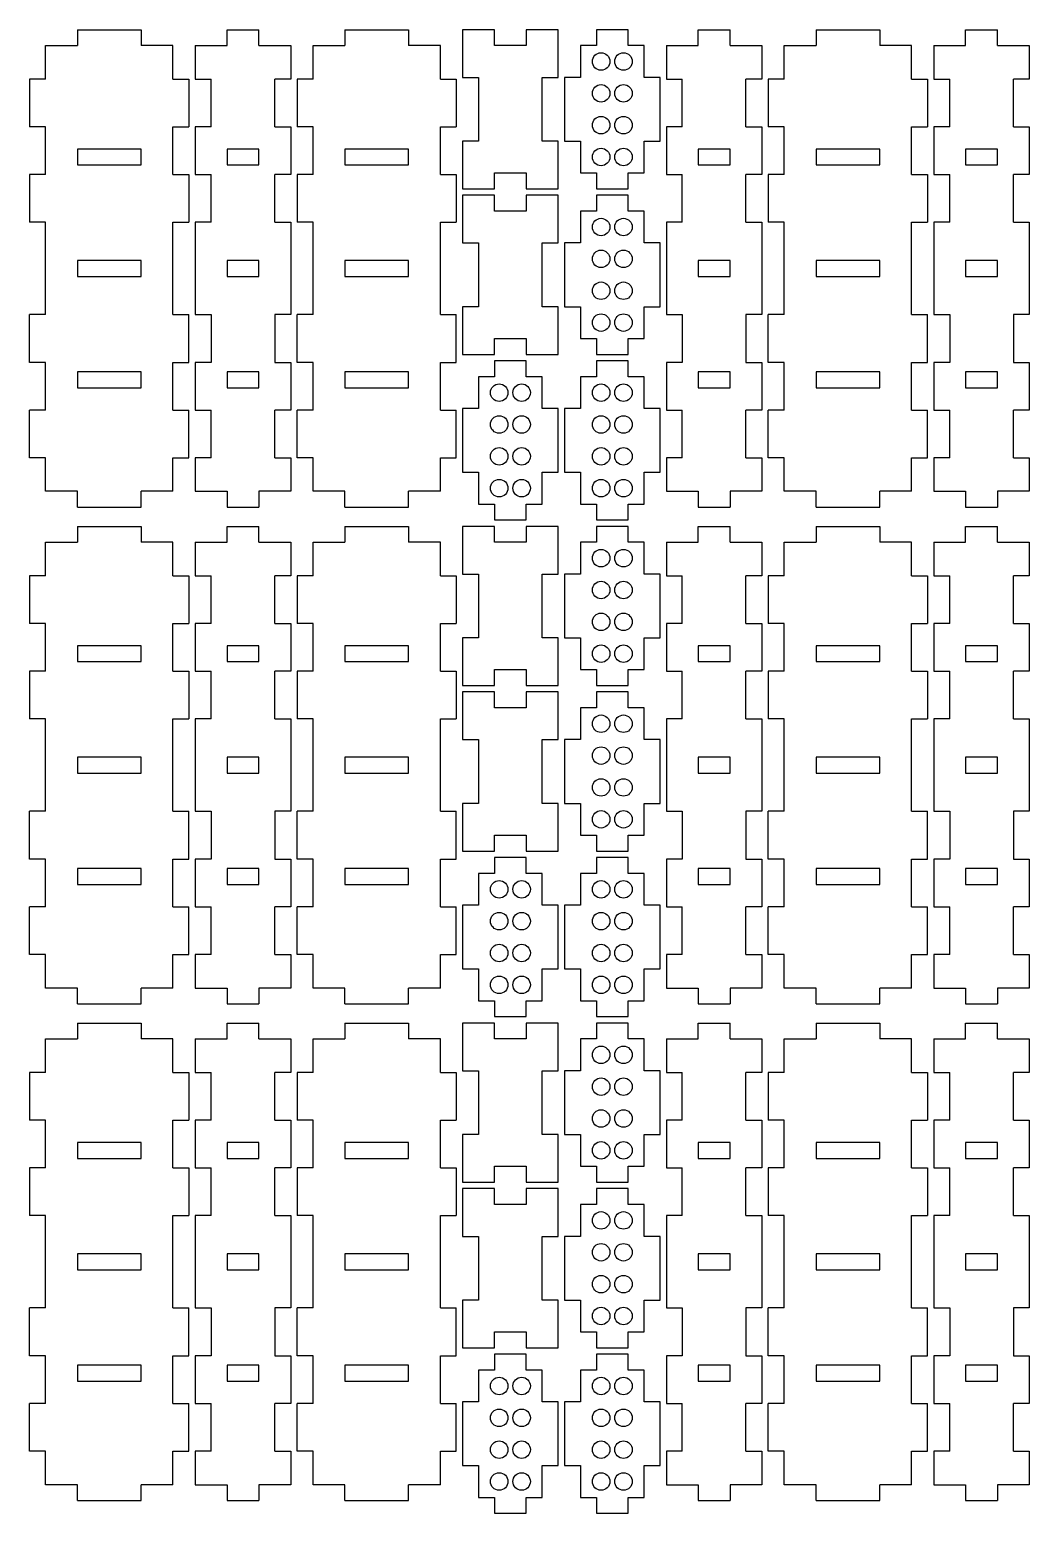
# Model space of a CAD drawing. Header units: millimetres. Extents: x -207 to 951, y -904 to 30.
# Drawn here: x 56.8 to 370.8, y -904.5 to -438.5 of the extents above; entities that cross this region are included whole.
import ezdxf

# ---------------------------------------------------------------- set-up
doc = ezdxf.new("R2010")
doc.units = ezdxf.units.MM

msp = doc.modelspace()

# ---------------------------------------------------------------- linework, layer by layer
at = {"color": 7, "linetype": 'Continuous', "lineweight": 25}
for p, q in [((71.78, -438.5), (71.78, -443.5)), ((71.78, -438.5), (91.78, -438.5)), ((91.78, -438.5), (91.78, -443.5)), ((118.78, -443.5), (118.78, -438.5)), ((118.78, -438.5), (128.78, -438.5)), ((128.78, -443.5), (128.78, -438.5)), ((155.78, -438.5), (155.78, -443.5)), ((155.78, -438.5), (175.78, -438.5)), ((175.78, -438.5), (175.78, -443.5)), ((202.78, -438.5), (192.78, -438.5)), ((192.78, -438.5), (192.78, -453.5)), ((202.78, -443.5), (202.78, -438.5)), ((212.78, -438.5), (212.78, -443.5)), ((222.78, -438.5), (212.78, -438.5)), ((222.78, -453.5), (222.78, -438.5)), ((234.78, -438.5), (234.78, -443.5)), ((244.78, -438.5), (234.78, -438.5)), ((244.78, -443.5), (244.78, -438.5)), ((266.78, -443.5), (266.78, -438.5)), ((266.78, -438.5), (276.78, -438.5)), ((276.78, -443.5), (276.78, -438.5)), ((303.78, -438.5), (303.78, -443.5)), ((303.78, -438.5), (323.78, -438.5)), ((323.78, -438.5), (323.78, -443.5)), ((350.78, -443.5), (350.78, -438.5)), ((350.78, -438.5), (360.78, -438.5)), ((360.78, -443.5), (360.78, -438.5)), ((61.78, -454), (61.78, -443.5)), ((61.78, -443.5), (71.78, -443.5)), ((101.78, -443.5), (91.78, -443.5)), ((101.78, -454), (101.78, -443.5)), ((108.78, -443.5), (108.78, -454)), ((108.78, -443.5), (118.78, -443.5)), ((128.78, -443.5), (138.78, -443.5)), ((138.78, -443.5), (138.78, -454)), ((145.78, -454), (145.78, -443.5)), ((145.78, -443.5), (155.78, -443.5)), ((185.78, -443.5), (175.78, -443.5)), ((185.78, -454), (185.78, -443.5)), ((212.78, -443.5), (202.78, -443.5)), ((229.78, -443.5), (229.78, -453.5)), ((234.78, -443.5), (229.78, -443.5)), ((249.78, -443.5), (244.78, -443.5)), ((249.78, -453.5), (249.78, -443.5)), ((256.78, -443.5), (256.78, -454)), ((256.78, -443.5), (266.78, -443.5)), ((276.78, -443.5), (286.78, -443.5)), ((286.78, -443.5), (286.78, -454)), ((293.78, -454), (293.78, -443.5)), ((293.78, -443.5), (303.78, -443.5)), ((333.78, -443.5), (323.78, -443.5)), ((333.78, -454), (333.78, -443.5)), ((340.78, -443.5), (340.78, -454)), ((340.78, -443.5), (350.78, -443.5)), ((360.78, -443.5), (370.78, -443.5)), ((370.78, -443.5), (370.78, -454)), ((56.78, -454), (56.78, -469)), ((61.78, -454), (56.78, -454)), ((101.78, -454), (106.78, -454)), ((106.78, -454), (106.78, -469)), ((108.78, -454), (113.78, -454)), ((113.78, -469), (113.78, -454)), ((138.78, -454), (133.78, -454)), ((133.78, -469), (133.78, -454)), ((140.78, -454), (140.78, -469)), ((145.78, -454), (140.78, -454)), ((185.78, -454), (190.78, -454)), ((190.78, -454), (190.78, -469)), ((192.78, -453.5), (197.78, -453.5)), ((197.78, -453.5), (197.78, -473.5)), ((217.78, -453.5), (222.78, -453.5)), ((217.78, -473.5), (217.78, -453.5)), ((224.78, -453.5), (224.78, -473.5)), ((229.78, -453.5), (224.78, -453.5)), ((254.78, -453.5), (249.78, -453.5)), ((254.78, -473.5), (254.78, -453.5)), ((256.78, -454), (261.78, -454)), ((261.78, -469), (261.78, -454)), ((286.78, -454), (281.78, -454)), ((281.78, -469), (281.78, -454)), ((288.78, -454), (288.78, -469)), ((293.78, -454), (288.78, -454)), ((333.78, -454), (338.78, -454)), ((338.78, -454), (338.78, -469)), ((340.78, -454), (345.78, -454)), ((345.78, -469), (345.78, -454)), ((370.78, -454), (365.78, -454)), ((365.78, -469), (365.78, -454)), ((61.78, -469), (56.78, -469)), ((61.78, -484), (61.78, -469)), ((101.78, -469), (106.78, -469)), ((101.78, -484), (101.78, -469)), ((108.78, -469), (108.78, -484)), ((113.78, -469), (108.78, -469)), ((133.78, -469), (138.78, -469)), ((138.78, -469), (138.78, -484)), ((145.78, -469), (140.78, -469)), ((145.78, -484), (145.78, -469)), ((185.78, -469), (190.78, -469)), ((185.78, -484), (185.78, -469)), ((256.78, -469), (256.78, -484)), ((261.78, -469), (256.78, -469)), ((281.78, -469), (286.78, -469)), ((286.78, -469), (286.78, -484)), ((293.78, -469), (288.78, -469)), ((293.78, -484), (293.78, -469)), ((333.78, -469), (338.78, -469)), ((333.78, -484), (333.78, -469)), ((340.78, -469), (340.78, -484)), ((345.78, -469), (340.78, -469)), ((365.78, -469), (370.78, -469)), ((370.78, -469), (370.78, -484)), ((192.78, -473.5), (192.78, -488.5)), ((197.78, -473.5), (192.78, -473.5)), ((222.78, -473.5), (217.78, -473.5)), ((222.78, -488.5), (222.78, -473.5)), ((224.78, -473.5), (229.78, -473.5)), ((229.78, -473.5), (229.78, -483.5)), ((249.78, -473.5), (254.78, -473.5)), ((249.78, -483.5), (249.78, -473.5)), ((91.78, -476), (71.78, -476)), ((71.78, -476), (71.78, -481)), ((91.78, -481), (91.78, -476)), ((128.78, -476), (118.78, -476)), ((118.78, -476), (118.78, -481)), ((128.78, -481), (128.78, -476)), ((175.78, -476), (155.78, -476)), ((155.78, -476), (155.78, -481)), ((175.78, -481), (175.78, -476)), ((276.78, -476), (266.78, -476)), ((266.78, -476), (266.78, -481)), ((276.78, -481), (276.78, -476)), ((323.78, -476), (303.78, -476)), ((303.78, -476), (303.78, -481)), ((323.78, -481), (323.78, -476)), ((360.78, -476), (350.78, -476)), ((350.78, -476), (350.78, -481)), ((360.78, -481), (360.78, -476)), ((56.78, -484), (56.78, -499)), ((61.78, -484), (56.78, -484)), ((71.78, -481), (91.78, -481)), ((101.78, -484), (106.78, -484)), ((106.78, -484), (106.78, -499)), ((108.78, -484), (113.78, -484)), ((113.78, -499), (113.78, -484)), ((118.78, -481), (128.78, -481)), ((138.78, -484), (133.78, -484)), ((133.78, -499), (133.78, -484)), ((140.78, -484), (140.78, -499)), ((145.78, -484), (140.78, -484)), ((155.78, -481), (175.78, -481)), ((185.78, -484), (190.78, -484)), ((190.78, -484), (190.78, -499)), ((202.78, -483.5), (212.78, -483.5)), ((202.78, -488.5), (202.78, -483.5)), ((212.78, -483.5), (212.78, -488.5)), ((229.78, -483.5), (234.78, -483.5)), ((234.78, -483.5), (234.78, -488.5)), ((244.78, -483.5), (249.78, -483.5)), ((244.78, -488.5), (244.78, -483.5)), ((256.78, -484), (261.78, -484)), ((261.78, -499), (261.78, -484)), ((266.78, -481), (276.78, -481)), ((286.78, -484), (281.78, -484)), ((281.78, -499), (281.78, -484)), ((288.78, -484), (288.78, -499)), ((293.78, -484), (288.78, -484)), ((303.78, -481), (323.78, -481)), ((333.78, -484), (338.78, -484)), ((338.78, -484), (338.78, -499)), ((340.78, -484), (345.78, -484)), ((345.78, -499), (345.78, -484)), ((350.78, -481), (360.78, -481)), ((370.78, -484), (365.78, -484)), ((365.78, -499), (365.78, -484)), ((192.78, -488.5), (202.78, -488.5)), ((212.78, -488.5), (222.78, -488.5)), ((234.78, -488.5), (244.78, -488.5)), ((202.78, -490.5), (192.78, -490.5)), ((192.78, -490.5), (192.78, -505.5)), ((202.78, -495.5), (202.78, -490.5)), ((222.78, -490.5), (212.78, -490.5)), ((212.78, -490.5), (212.78, -495.5)), ((222.78, -505.5), (222.78, -490.5)), ((234.78, -490.5), (234.78, -495.5)), ((244.78, -490.5), (234.78, -490.5)), ((244.78, -495.5), (244.78, -490.5)), ((212.78, -495.5), (202.78, -495.5)), ((229.78, -495.5), (229.78, -505.5)), ((234.78, -495.5), (229.78, -495.5)), ((249.78, -495.5), (244.78, -495.5)), ((249.78, -505.5), (249.78, -495.5)), ((61.78, -499), (56.78, -499)), ((61.78, -528), (61.78, -499)), ((101.78, -499), (106.78, -499)), ((101.78, -528), (101.78, -499)), ((108.78, -499), (108.78, -528)), ((113.78, -499), (108.78, -499)), ((133.78, -499), (138.78, -499)), ((138.78, -499), (138.78, -528)), ((145.78, -499), (140.78, -499)), ((145.78, -528), (145.78, -499)), ((185.78, -499), (190.78, -499)), ((185.78, -528), (185.78, -499)), ((256.78, -499), (256.78, -528)), ((261.78, -499), (256.78, -499)), ((281.78, -499), (286.78, -499)), ((286.78, -499), (286.78, -528)), ((293.78, -499), (288.78, -499)), ((293.78, -528), (293.78, -499)), ((333.78, -499), (338.78, -499)), ((333.78, -528), (333.78, -499)), ((340.78, -499), (340.78, -528)), ((345.78, -499), (340.78, -499)), ((365.78, -499), (370.78, -499)), ((370.78, -499), (370.78, -528)), ((192.78, -505.5), (197.78, -505.5)), ((197.78, -505.5), (197.78, -525.5)), ((217.78, -505.5), (222.78, -505.5)), ((217.78, -525.5), (217.78, -505.5)), ((229.78, -505.5), (224.78, -505.5)), ((224.78, -505.5), (224.78, -525.5)), ((254.78, -505.5), (249.78, -505.5)), ((254.78, -525.5), (254.78, -505.5)), ((91.78, -511), (71.78, -511)), ((71.78, -511), (71.78, -516)), ((91.78, -516), (91.78, -511)), ((128.78, -511), (118.78, -511)), ((118.78, -511), (118.78, -516)), ((128.78, -516), (128.78, -511)), ((175.78, -511), (155.78, -511)), ((155.78, -511), (155.78, -516)), ((175.78, -516), (175.78, -511)), ((276.78, -511), (266.78, -511)), ((266.78, -511), (266.78, -516)), ((276.78, -516), (276.78, -511)), ((323.78, -511), (303.78, -511)), ((303.78, -511), (303.78, -516)), ((323.78, -516), (323.78, -511)), ((360.78, -511), (350.78, -511)), ((350.78, -511), (350.78, -516)), ((360.78, -516), (360.78, -511)), ((71.78, -516), (91.78, -516)), ((118.78, -516), (128.78, -516)), ((155.78, -516), (175.78, -516)), ((266.78, -516), (276.78, -516)), ((303.78, -516), (323.78, -516)), ((350.78, -516), (360.78, -516)), ((192.78, -525.5), (192.78, -540.5)), ((197.78, -525.5), (192.78, -525.5)), ((222.78, -525.5), (217.78, -525.5)), ((222.78, -540.5), (222.78, -525.5)), ((224.78, -525.5), (229.78, -525.5)), ((229.78, -525.5), (229.78, -535.5)), ((249.78, -525.5), (254.78, -525.5)), ((249.78, -535.5), (249.78, -525.5)), ((56.78, -543), (56.78, -528)), ((61.78, -528), (56.78, -528)), ((101.78, -528), (106.78, -528)), ((106.78, -543), (106.78, -528)), ((108.78, -528), (113.78, -528)), ((113.78, -528), (113.78, -543)), ((138.78, -528), (133.78, -528)), ((133.78, -528), (133.78, -543)), ((140.78, -543), (140.78, -528)), ((145.78, -528), (140.78, -528)), ((185.78, -528), (190.78, -528)), ((190.78, -543), (190.78, -528)), ((256.78, -528), (261.78, -528)), ((261.78, -528), (261.78, -543)), ((286.78, -528), (281.78, -528)), ((281.78, -528), (281.78, -543)), ((288.78, -543), (288.78, -528)), ((293.78, -528), (288.78, -528)), ((333.78, -528), (338.78, -528)), ((338.78, -543), (338.78, -528)), ((340.78, -528), (345.78, -528)), ((345.78, -528), (345.78, -543)), ((370.78, -528), (365.78, -528)), ((365.78, -528), (365.78, -543)), ((202.78, -535.5), (212.78, -535.5)), ((202.78, -540.5), (202.78, -535.5)), ((212.78, -535.5), (212.78, -540.5)), ((229.78, -535.5), (234.78, -535.5)), ((234.78, -535.5), (234.78, -540.5)), ((244.78, -535.5), (249.78, -535.5)), ((244.78, -540.5), (244.78, -535.5)), ((192.78, -540.5), (202.78, -540.5)), ((212.78, -540.5), (222.78, -540.5)), ((234.78, -540.5), (244.78, -540.5)), ((61.78, -543), (56.78, -543)), ((61.78, -558), (61.78, -543)), ((101.78, -543), (106.78, -543)), ((101.78, -558), (101.78, -543)), ((108.78, -543), (108.78, -558)), ((113.78, -543), (108.78, -543)), ((133.78, -543), (138.78, -543)), ((138.78, -543), (138.78, -558)), ((145.78, -543), (140.78, -543)), ((145.78, -558), (145.78, -543)), ((185.78, -543), (190.78, -543)), ((185.78, -558), (185.78, -543)), ((212.78, -542.5), (202.78, -542.5)), ((202.78, -542.5), (202.78, -547.5)), ((212.78, -547.5), (212.78, -542.5)), ((244.78, -542.5), (234.78, -542.5)), ((234.78, -542.5), (234.78, -547.5)), ((244.78, -547.5), (244.78, -542.5)), ((256.78, -543), (256.78, -558)), ((261.78, -543), (256.78, -543)), ((281.78, -543), (286.78, -543)), ((286.78, -543), (286.78, -558)), ((293.78, -543), (288.78, -543)), ((293.78, -558), (293.78, -543)), ((333.78, -543), (338.78, -543)), ((333.78, -558), (333.78, -543)), ((340.78, -543), (340.78, -558)), ((345.78, -543), (340.78, -543)), ((365.78, -543), (370.78, -543)), ((370.78, -543), (370.78, -558)), ((91.78, -546), (71.78, -546)), ((71.78, -546), (71.78, -551)), ((91.78, -551), (91.78, -546)), ((128.78, -546), (118.78, -546)), ((118.78, -546), (118.78, -551)), ((128.78, -551), (128.78, -546)), ((175.78, -546), (155.78, -546)), ((155.78, -546), (155.78, -551)), ((175.78, -551), (175.78, -546)), ((202.78, -547.5), (197.78, -547.5)), ((197.78, -547.5), (197.78, -557.5)), ((217.78, -547.5), (212.78, -547.5)), ((217.78, -557.5), (217.78, -547.5)), ((234.78, -547.5), (229.78, -547.5)), ((229.78, -547.5), (229.78, -557.5)), ((249.78, -547.5), (244.78, -547.5)), ((249.78, -557.5), (249.78, -547.5)), ((276.78, -546), (266.78, -546)), ((266.78, -546), (266.78, -551)), ((276.78, -551), (276.78, -546)), ((323.78, -546), (303.78, -546)), ((303.78, -546), (303.78, -551)), ((323.78, -551), (323.78, -546)), ((360.78, -546), (350.78, -546)), ((350.78, -546), (350.78, -551)), ((360.78, -551), (360.78, -546)), ((71.78, -551), (91.78, -551)), ((118.78, -551), (128.78, -551)), ((155.78, -551), (175.78, -551)), ((266.78, -551), (276.78, -551)), ((303.78, -551), (323.78, -551)), ((350.78, -551), (360.78, -551)), ((56.78, -573), (56.78, -558)), ((61.78, -558), (56.78, -558)), ((101.78, -558), (106.78, -558)), ((106.78, -573), (106.78, -558)), ((108.78, -558), (113.78, -558)), ((113.78, -573), (113.78, -558)), ((138.78, -558), (133.78, -558)), ((133.78, -573), (133.78, -558)), ((140.78, -573), (140.78, -558)), ((145.78, -558), (140.78, -558)), ((185.78, -558), (190.78, -558)), ((190.78, -573), (190.78, -558)), ((192.78, -557.5), (192.78, -577.5)), ((197.78, -557.5), (192.78, -557.5)), ((222.78, -557.5), (217.78, -557.5)), ((222.78, -577.5), (222.78, -557.5)), ((224.78, -557.5), (224.78, -577.5)), ((229.78, -557.5), (224.78, -557.5)), ((254.78, -557.5), (249.78, -557.5)), ((254.78, -577.5), (254.78, -557.5)), ((256.78, -558), (261.78, -558)), ((261.78, -573), (261.78, -558)), ((286.78, -558), (281.78, -558)), ((281.78, -573), (281.78, -558)), ((288.78, -573), (288.78, -558)), ((293.78, -558), (288.78, -558)), ((333.78, -558), (338.78, -558)), ((338.78, -573), (338.78, -558)), ((340.78, -558), (345.78, -558)), ((345.78, -573), (345.78, -558)), ((370.78, -558), (365.78, -558)), ((365.78, -573), (365.78, -558)), ((61.78, -573), (56.78, -573)), ((61.78, -583.5), (61.78, -573)), ((101.78, -573), (106.78, -573)), ((101.78, -583.5), (101.78, -573)), ((108.78, -573), (108.78, -583.5)), ((113.78, -573), (108.78, -573)), ((133.78, -573), (138.78, -573)), ((138.78, -573), (138.78, -583.5)), ((145.78, -573), (140.78, -573)), ((145.78, -583.5), (145.78, -573)), ((185.78, -573), (190.78, -573)), ((185.78, -583.5), (185.78, -573)), ((256.78, -573), (256.78, -583.5)), ((261.78, -573), (256.78, -573)), ((281.78, -573), (286.78, -573)), ((286.78, -573), (286.78, -583.5)), ((293.78, -573), (288.78, -573)), ((293.78, -583.5), (293.78, -573)), ((333.78, -573), (338.78, -573)), ((333.78, -583.5), (333.78, -573)), ((340.78, -573), (340.78, -583.5)), ((345.78, -573), (340.78, -573)), ((365.78, -573), (370.78, -573)), ((370.78, -573), (370.78, -583.5)), ((192.78, -577.5), (197.78, -577.5)), ((197.78, -577.5), (197.78, -587.5)), ((217.78, -587.5), (217.78, -577.5)), ((217.78, -577.5), (222.78, -577.5)), ((224.78, -577.5), (229.78, -577.5)), ((229.78, -577.5), (229.78, -587.5)), ((249.78, -577.5), (254.78, -577.5)), ((249.78, -587.5), (249.78, -577.5)), ((71.78, -583.5), (61.78, -583.5)), ((71.78, -588.5), (71.78, -583.5)), ((101.78, -583.5), (91.78, -583.5)), ((91.78, -588.5), (91.78, -583.5)), ((108.78, -583.5), (118.78, -583.5)), ((118.78, -583.5), (118.78, -588.5)), ((138.78, -583.5), (128.78, -583.5)), ((128.78, -583.5), (128.78, -588.5)), ((155.78, -583.5), (145.78, -583.5)), ((155.78, -588.5), (155.78, -583.5)), ((185.78, -583.5), (175.78, -583.5)), ((175.78, -588.5), (175.78, -583.5)), ((256.78, -583.5), (266.78, -583.5)), ((266.78, -583.5), (266.78, -588.5)), ((286.78, -583.5), (276.78, -583.5)), ((276.78, -583.5), (276.78, -588.5)), ((303.78, -583.5), (293.78, -583.5)), ((303.78, -588.5), (303.78, -583.5)), ((333.78, -583.5), (323.78, -583.5)), ((323.78, -588.5), (323.78, -583.5)), ((340.78, -583.5), (350.78, -583.5)), ((350.78, -583.5), (350.78, -588.5)), ((370.78, -583.5), (360.78, -583.5)), ((360.78, -583.5), (360.78, -588.5)), ((71.78, -588.5), (91.78, -588.5)), ((118.78, -588.5), (128.78, -588.5)), ((155.78, -588.5), (175.78, -588.5)), ((197.78, -587.5), (202.78, -587.5)), ((202.78, -587.5), (202.78, -592.5)), ((212.78, -587.5), (217.78, -587.5)), ((212.78, -592.5), (212.78, -587.5)), ((229.78, -587.5), (234.78, -587.5)), ((234.78, -587.5), (234.78, -592.5)), ((244.78, -592.5), (244.78, -587.5)), ((244.78, -587.5), (249.78, -587.5)), ((266.78, -588.5), (276.78, -588.5)), ((303.78, -588.5), (323.78, -588.5)), ((350.78, -588.5), (360.78, -588.5)), ((71.78, -594.5), (71.78, -599.5)), ((71.78, -594.5), (91.78, -594.5)), ((91.78, -594.5), (91.78, -599.5)), ((118.78, -599.5), (118.78, -594.5)), ((118.78, -594.5), (128.78, -594.5)), ((128.78, -599.5), (128.78, -594.5)), ((155.78, -594.5), (155.78, -599.5)), ((155.78, -594.5), (175.78, -594.5)), ((175.78, -594.5), (175.78, -599.5)), ((202.78, -594.5), (192.78, -594.5)), ((192.78, -594.5), (192.78, -609.5)), ((202.78, -592.5), (212.78, -592.5)), ((202.78, -599.5), (202.78, -594.5)), ((212.78, -594.5), (212.78, -599.5)), ((222.78, -594.5), (212.78, -594.5)), ((222.78, -609.5), (222.78, -594.5)), ((234.78, -592.5), (244.78, -592.5)), ((234.78, -594.5), (234.78, -599.5)), ((244.78, -594.5), (234.78, -594.5)), ((244.78, -599.5), (244.78, -594.5)), ((266.78, -599.5), (266.78, -594.5)), ((266.78, -594.5), (276.78, -594.5)), ((276.78, -599.5), (276.78, -594.5)), ((303.78, -594.5), (303.78, -599.5)), ((303.78, -594.5), (323.78, -594.5)), ((323.78, -594.5), (323.78, -599.5)), ((350.78, -599.5), (350.78, -594.5)), ((350.78, -594.5), (360.78, -594.5)), ((360.78, -599.5), (360.78, -594.5)), ((61.78, -610), (61.78, -599.5)), ((61.78, -599.5), (71.78, -599.5)), ((101.78, -599.5), (91.78, -599.5)), ((101.78, -610), (101.78, -599.5)), ((108.78, -599.5), (108.78, -610)), ((108.78, -599.5), (118.78, -599.5)), ((128.78, -599.5), (138.78, -599.5)), ((138.78, -599.5), (138.78, -610)), ((145.78, -610), (145.78, -599.5)), ((145.78, -599.5), (155.78, -599.5)), ((185.78, -599.5), (175.78, -599.5)), ((185.78, -610), (185.78, -599.5)), ((212.78, -599.5), (202.78, -599.5)), ((234.78, -599.5), (229.78, -599.5)), ((229.78, -599.5), (229.78, -609.5)), ((249.78, -599.5), (244.78, -599.5)), ((249.78, -609.5), (249.78, -599.5)), ((256.78, -599.5), (256.78, -610)), ((256.78, -599.5), (266.78, -599.5)), ((276.78, -599.5), (286.78, -599.5)), ((286.78, -599.5), (286.78, -610)), ((293.78, -610), (293.78, -599.5)), ((293.78, -599.5), (303.78, -599.5)), ((333.78, -599.5), (323.78, -599.5)), ((333.78, -610), (333.78, -599.5)), ((340.78, -599.5), (340.78, -610)), ((340.78, -599.5), (350.78, -599.5)), ((360.78, -599.5), (370.78, -599.5)), ((370.78, -599.5), (370.78, -610)), ((56.78, -610), (56.78, -625)), ((61.78, -610), (56.78, -610)), ((101.78, -610), (106.78, -610)), ((106.78, -610), (106.78, -625)), ((108.78, -610), (113.78, -610)), ((113.78, -625), (113.78, -610)), ((138.78, -610), (133.78, -610)), ((133.78, -625), (133.78, -610)), ((140.78, -610), (140.78, -625)), ((145.78, -610), (140.78, -610)), ((185.78, -610), (190.78, -610)), ((190.78, -610), (190.78, -625)), ((192.78, -609.5), (197.78, -609.5)), ((197.78, -609.5), (197.78, -629.5)), ((217.78, -609.5), (222.78, -609.5)), ((217.78, -629.5), (217.78, -609.5)), ((224.78, -609.5), (224.78, -629.5)), ((229.78, -609.5), (224.78, -609.5)), ((254.78, -609.5), (249.78, -609.5)), ((254.78, -629.5), (254.78, -609.5)), ((256.78, -610), (261.78, -610)), ((261.78, -625), (261.78, -610)), ((286.78, -610), (281.78, -610)), ((281.78, -625), (281.78, -610)), ((288.78, -610), (288.78, -625)), ((293.78, -610), (288.78, -610)), ((333.78, -610), (338.78, -610)), ((338.78, -610), (338.78, -625)), ((340.78, -610), (345.78, -610)), ((345.78, -625), (345.78, -610)), ((370.78, -610), (365.78, -610)), ((365.78, -625), (365.78, -610)), ((61.78, -625), (56.78, -625)), ((61.78, -640), (61.78, -625)), ((101.78, -625), (106.78, -625)), ((101.78, -640), (101.78, -625)), ((108.78, -625), (108.78, -640)), ((113.78, -625), (108.78, -625)), ((133.78, -625), (138.78, -625)), ((138.78, -625), (138.78, -640)), ((145.78, -625), (140.78, -625)), ((145.78, -640), (145.78, -625)), ((185.78, -625), (190.78, -625)), ((185.78, -640), (185.78, -625)), ((256.78, -625), (256.78, -640)), ((261.78, -625), (256.78, -625)), ((281.78, -625), (286.78, -625)), ((286.78, -625), (286.78, -640)), ((293.78, -625), (288.78, -625)), ((293.78, -640), (293.78, -625)), ((333.78, -625), (338.78, -625)), ((333.78, -640), (333.78, -625)), ((340.78, -625), (340.78, -640)), ((345.78, -625), (340.78, -625)), ((365.78, -625), (370.78, -625)), ((370.78, -625), (370.78, -640)), ((91.78, -632), (71.78, -632)), ((71.78, -632), (71.78, -637)), ((91.78, -637), (91.78, -632)), ((128.78, -632), (118.78, -632)), ((118.78, -632), (118.78, -637)), ((128.78, -637), (128.78, -632)), ((175.78, -632), (155.78, -632)), ((155.78, -632), (155.78, -637)), ((175.78, -637), (175.78, -632)), ((197.78, -629.5), (192.78, -629.5)), ((192.78, -629.5), (192.78, -644.5)), ((222.78, -629.5), (217.78, -629.5)), ((222.78, -644.5), (222.78, -629.5)), ((224.78, -629.5), (229.78, -629.5)), ((229.78, -629.5), (229.78, -639.5)), ((249.78, -639.5), (249.78, -629.5)), ((249.78, -629.5), (254.78, -629.5)), ((276.78, -632), (266.78, -632)), ((266.78, -632), (266.78, -637)), ((276.78, -637), (276.78, -632)), ((323.78, -632), (303.78, -632)), ((303.78, -632), (303.78, -637)), ((323.78, -637), (323.78, -632)), ((360.78, -632), (350.78, -632)), ((350.78, -632), (350.78, -637)), ((360.78, -637), (360.78, -632)), ((71.78, -637), (91.78, -637)), ((118.78, -637), (128.78, -637)), ((155.78, -637), (175.78, -637)), ((266.78, -637), (276.78, -637)), ((303.78, -637), (323.78, -637)), ((350.78, -637), (360.78, -637)), ((56.78, -640), (56.78, -655)), ((61.78, -640), (56.78, -640)), ((101.78, -640), (106.78, -640)), ((106.78, -640), (106.78, -655)), ((108.78, -640), (113.78, -640)), ((113.78, -655), (113.78, -640)), ((138.78, -640), (133.78, -640)), ((133.78, -655), (133.78, -640)), ((140.78, -640), (140.78, -655)), ((145.78, -640), (140.78, -640)), ((185.78, -640), (190.78, -640)), ((190.78, -640), (190.78, -655)), ((202.78, -644.5), (202.78, -639.5)), ((202.78, -639.5), (212.78, -639.5)), ((212.78, -639.5), (212.78, -644.5)), ((229.78, -639.5), (234.78, -639.5)), ((234.78, -639.5), (234.78, -644.5)), ((244.78, -639.5), (249.78, -639.5)), ((244.78, -644.5), (244.78, -639.5)), ((256.78, -640), (261.78, -640)), ((261.78, -655), (261.78, -640)), ((286.78, -640), (281.78, -640)), ((281.78, -655), (281.78, -640)), ((288.78, -640), (288.78, -655)), ((293.78, -640), (288.78, -640)), ((333.78, -640), (338.78, -640)), ((338.78, -640), (338.78, -655)), ((340.78, -640), (345.78, -640)), ((345.78, -655), (345.78, -640)), ((370.78, -640), (365.78, -640)), ((365.78, -655), (365.78, -640)), ((192.78, -644.5), (202.78, -644.5)), ((202.78, -646.5), (192.78, -646.5)), ((192.78, -646.5), (192.78, -661.5)), ((202.78, -651.5), (202.78, -646.5)), ((212.78, -644.5), (222.78, -644.5)), ((222.78, -646.5), (212.78, -646.5)), ((212.78, -646.5), (212.78, -651.5)), ((222.78, -661.5), (222.78, -646.5)), ((234.78, -644.5), (244.78, -644.5)), ((234.78, -646.5), (234.78, -651.5)), ((244.78, -646.5), (234.78, -646.5)), ((244.78, -651.5), (244.78, -646.5)), ((212.78, -651.5), (202.78, -651.5)), ((229.78, -651.5), (229.78, -661.5)), ((234.78, -651.5), (229.78, -651.5)), ((249.78, -651.5), (244.78, -651.5)), ((249.78, -661.5), (249.78, -651.5)), ((61.78, -655), (56.78, -655)), ((61.78, -684), (61.78, -655)), ((101.78, -655), (106.78, -655)), ((101.78, -684), (101.78, -655)), ((108.78, -655), (108.78, -684)), ((113.78, -655), (108.78, -655)), ((133.78, -655), (138.78, -655)), ((138.78, -655), (138.78, -684)), ((145.78, -655), (140.78, -655)), ((145.78, -684), (145.78, -655)), ((185.78, -655), (190.78, -655)), ((185.78, -684), (185.78, -655)), ((256.78, -655), (256.78, -684)), ((261.78, -655), (256.78, -655)), ((281.78, -655), (286.78, -655)), ((286.78, -655), (286.78, -684)), ((293.78, -655), (288.78, -655)), ((293.78, -684), (293.78, -655)), ((333.78, -655), (338.78, -655)), ((333.78, -684), (333.78, -655)), ((340.78, -655), (340.78, -684)), ((345.78, -655), (340.78, -655)), ((365.78, -655), (370.78, -655)), ((370.78, -655), (370.78, -684)), ((192.78, -661.5), (197.78, -661.5)), ((197.78, -661.5), (197.78, -681.5)), ((217.78, -661.5), (222.78, -661.5)), ((217.78, -681.5), (217.78, -661.5)), ((224.78, -661.5), (224.78, -681.5)), ((229.78, -661.5), (224.78, -661.5)), ((254.78, -661.5), (249.78, -661.5)), ((254.78, -681.5), (254.78, -661.5)), ((91.78, -667), (71.78, -667)), ((71.78, -667), (71.78, -672)), ((91.78, -672), (91.78, -667)), ((128.78, -667), (118.78, -667)), ((118.78, -667), (118.78, -672)), ((128.78, -672), (128.78, -667)), ((175.78, -667), (155.78, -667)), ((155.78, -667), (155.78, -672)), ((175.78, -672), (175.78, -667)), ((276.78, -667), (266.78, -667)), ((266.78, -667), (266.78, -672)), ((276.78, -672), (276.78, -667)), ((323.78, -667), (303.78, -667)), ((303.78, -667), (303.78, -672)), ((323.78, -672), (323.78, -667)), ((360.78, -667), (350.78, -667)), ((350.78, -667), (350.78, -672)), ((360.78, -672), (360.78, -667)), ((71.78, -672), (91.78, -672)), ((118.78, -672), (128.78, -672)), ((155.78, -672), (175.78, -672)), ((266.78, -672), (276.78, -672)), ((303.78, -672), (323.78, -672)), ((350.78, -672), (360.78, -672)), ((56.78, -699), (56.78, -684)), ((61.78, -684), (56.78, -684)), ((101.78, -684), (106.78, -684)), ((106.78, -699), (106.78, -684)), ((108.78, -684), (113.78, -684)), ((113.78, -684), (113.78, -699)), ((138.78, -684), (133.78, -684)), ((133.78, -684), (133.78, -699)), ((140.78, -699), (140.78, -684)), ((145.78, -684), (140.78, -684)), ((185.78, -684), (190.78, -684)), ((190.78, -699), (190.78, -684)), ((192.78, -681.5), (192.78, -696.5)), ((197.78, -681.5), (192.78, -681.5)), ((222.78, -681.5), (217.78, -681.5)), ((222.78, -696.5), (222.78, -681.5)), ((224.78, -681.5), (229.78, -681.5)), ((229.78, -681.5), (229.78, -691.5)), ((249.78, -691.5), (249.78, -681.5)), ((249.78, -681.5), (254.78, -681.5)), ((256.78, -684), (261.78, -684)), ((261.78, -684), (261.78, -699)), ((286.78, -684), (281.78, -684)), ((281.78, -684), (281.78, -699)), ((288.78, -699), (288.78, -684)), ((293.78, -684), (288.78, -684)), ((333.78, -684), (338.78, -684)), ((338.78, -699), (338.78, -684)), ((340.78, -684), (345.78, -684)), ((345.78, -684), (345.78, -699)), ((370.78, -684), (365.78, -684)), ((365.78, -684), (365.78, -699)), ((202.78, -691.5), (212.78, -691.5)), ((202.78, -696.5), (202.78, -691.5)), ((212.78, -691.5), (212.78, -696.5)), ((229.78, -691.5), (234.78, -691.5)), ((234.78, -691.5), (234.78, -696.5)), ((244.78, -691.5), (249.78, -691.5)), ((244.78, -696.5), (244.78, -691.5)), ((61.78, -699), (56.78, -699)), ((61.78, -714), (61.78, -699)), ((101.78, -699), (106.78, -699)), ((101.78, -714), (101.78, -699)), ((108.78, -699), (108.78, -714)), ((113.78, -699), (108.78, -699)), ((133.78, -699), (138.78, -699)), ((138.78, -699), (138.78, -714)), ((145.78, -699), (140.78, -699)), ((145.78, -714), (145.78, -699)), ((185.78, -699), (190.78, -699)), ((185.78, -714), (185.78, -699)), ((192.78, -696.5), (202.78, -696.5)), ((202.78, -698.5), (202.78, -703.5)), ((212.78, -698.5), (202.78, -698.5)), ((212.78, -696.5), (222.78, -696.5)), ((212.78, -703.5), (212.78, -698.5)), ((234.78, -696.5), (244.78, -696.5)), ((234.78, -698.5), (234.78, -703.5)), ((244.78, -698.5), (234.78, -698.5)), ((244.78, -703.5), (244.78, -698.5)), ((256.78, -699), (256.78, -714)), ((261.78, -699), (256.78, -699)), ((281.78, -699), (286.78, -699)), ((286.78, -699), (286.78, -714)), ((293.78, -699), (288.78, -699)), ((293.78, -714), (293.78, -699)), ((333.78, -699), (338.78, -699)), ((333.78, -714), (333.78, -699)), ((340.78, -699), (340.78, -714)), ((345.78, -699), (340.78, -699)), ((365.78, -699), (370.78, -699)), ((370.78, -699), (370.78, -714)), ((91.78, -702), (71.78, -702)), ((71.78, -702), (71.78, -707)), ((91.78, -707), (91.78, -702)), ((128.78, -702), (118.78, -702)), ((118.78, -702), (118.78, -707)), ((128.78, -707), (128.78, -702)), ((175.78, -702), (155.78, -702)), ((155.78, -702), (155.78, -707)), ((175.78, -707), (175.78, -702)), ((197.78, -703.5), (197.78, -713.5)), ((202.78, -703.5), (197.78, -703.5)), ((217.78, -703.5), (212.78, -703.5)), ((217.78, -713.5), (217.78, -703.5)), ((234.78, -703.5), (229.78, -703.5)), ((229.78, -703.5), (229.78, -713.5)), ((249.78, -703.5), (244.78, -703.5)), ((249.78, -713.5), (249.78, -703.5)), ((276.78, -702), (266.78, -702)), ((266.78, -702), (266.78, -707)), ((276.78, -707), (276.78, -702)), ((323.78, -702), (303.78, -702)), ((303.78, -702), (303.78, -707)), ((323.78, -707), (323.78, -702)), ((360.78, -702), (350.78, -702)), ((350.78, -702), (350.78, -707)), ((360.78, -707), (360.78, -702)), ((71.78, -707), (91.78, -707)), ((118.78, -707), (128.78, -707)), ((155.78, -707), (175.78, -707)), ((266.78, -707), (276.78, -707)), ((303.78, -707), (323.78, -707)), ((350.78, -707), (360.78, -707)), ((56.78, -729), (56.78, -714)), ((61.78, -714), (56.78, -714)), ((101.78, -714), (106.78, -714)), ((106.78, -729), (106.78, -714)), ((108.78, -714), (113.78, -714)), ((113.78, -729), (113.78, -714)), ((138.78, -714), (133.78, -714)), ((133.78, -729), (133.78, -714)), ((140.78, -729), (140.78, -714)), ((145.78, -714), (140.78, -714)), ((185.78, -714), (190.78, -714)), ((190.78, -729), (190.78, -714)), ((192.78, -713.5), (192.78, -733.5)), ((197.78, -713.5), (192.78, -713.5)), ((222.78, -713.5), (217.78, -713.5)), ((222.78, -733.5), (222.78, -713.5)), ((229.78, -713.5), (224.78, -713.5)), ((224.78, -713.5), (224.78, -733.5)), ((254.78, -713.5), (249.78, -713.5)), ((254.78, -733.5), (254.78, -713.5)), ((256.78, -714), (261.78, -714)), ((261.78, -729), (261.78, -714)), ((286.78, -714), (281.78, -714)), ((281.78, -729), (281.78, -714)), ((288.78, -729), (288.78, -714)), ((293.78, -714), (288.78, -714)), ((333.78, -714), (338.78, -714)), ((338.78, -729), (338.78, -714)), ((340.78, -714), (345.78, -714)), ((345.78, -729), (345.78, -714)), ((370.78, -714), (365.78, -714)), ((365.78, -729), (365.78, -714)), ((61.78, -729), (56.78, -729)), ((61.78, -739.5), (61.78, -729)), ((101.78, -729), (106.78, -729)), ((101.78, -739.5), (101.78, -729)), ((108.78, -729), (108.78, -739.5)), ((113.78, -729), (108.78, -729)), ((133.78, -729), (138.78, -729)), ((138.78, -729), (138.78, -739.5)), ((145.78, -729), (140.78, -729)), ((145.78, -739.5), (145.78, -729)), ((185.78, -729), (190.78, -729)), ((185.78, -739.5), (185.78, -729)), ((256.78, -729), (256.78, -739.5)), ((261.78, -729), (256.78, -729)), ((281.78, -729), (286.78, -729)), ((286.78, -729), (286.78, -739.5)), ((293.78, -729), (288.78, -729)), ((293.78, -739.5), (293.78, -729)), ((333.78, -729), (338.78, -729)), ((333.78, -739.5), (333.78, -729)), ((340.78, -729), (340.78, -739.5)), ((345.78, -729), (340.78, -729)), ((365.78, -729), (370.78, -729)), ((370.78, -729), (370.78, -739.5)), ((192.78, -733.5), (197.78, -733.5)), ((197.78, -733.5), (197.78, -743.5)), ((217.78, -733.5), (222.78, -733.5)), ((217.78, -743.5), (217.78, -733.5)), ((224.78, -733.5), (229.78, -733.5)), ((229.78, -733.5), (229.78, -743.5)), ((249.78, -743.5), (249.78, -733.5)), ((249.78, -733.5), (254.78, -733.5)), ((71.78, -739.5), (61.78, -739.5)), ((71.78, -744.5), (71.78, -739.5)), ((101.78, -739.5), (91.78, -739.5)), ((91.78, -744.5), (91.78, -739.5)), ((108.78, -739.5), (118.78, -739.5)), ((118.78, -739.5), (118.78, -744.5)), ((128.78, -739.5), (128.78, -744.5)), ((138.78, -739.5), (128.78, -739.5)), ((155.78, -739.5), (145.78, -739.5)), ((155.78, -744.5), (155.78, -739.5)), ((185.78, -739.5), (175.78, -739.5)), ((175.78, -744.5), (175.78, -739.5)), ((256.78, -739.5), (266.78, -739.5)), ((266.78, -739.5), (266.78, -744.5)), ((286.78, -739.5), (276.78, -739.5)), ((276.78, -739.5), (276.78, -744.5)), ((303.78, -739.5), (293.78, -739.5)), ((303.78, -744.5), (303.78, -739.5)), ((333.78, -739.5), (323.78, -739.5)), ((323.78, -744.5), (323.78, -739.5)), ((340.78, -739.5), (350.78, -739.5)), ((350.78, -739.5), (350.78, -744.5)), ((370.78, -739.5), (360.78, -739.5)), ((360.78, -739.5), (360.78, -744.5)), ((71.78, -744.5), (91.78, -744.5)), ((118.78, -744.5), (128.78, -744.5)), ((155.78, -744.5), (175.78, -744.5)), ((197.78, -743.5), (202.78, -743.5)), ((202.78, -743.5), (202.78, -748.5)), ((212.78, -743.5), (217.78, -743.5)), ((212.78, -748.5), (212.78, -743.5)), ((229.78, -743.5), (234.78, -743.5)), ((234.78, -743.5), (234.78, -748.5)), ((244.78, -743.5), (249.78, -743.5)), ((244.78, -748.5), (244.78, -743.5)), ((266.78, -744.5), (276.78, -744.5)), ((303.78, -744.5), (323.78, -744.5)), ((350.78, -744.5), (360.78, -744.5)), ((202.78, -748.5), (212.78, -748.5)), ((234.78, -748.5), (244.78, -748.5)), ((71.78, -750.5), (71.78, -755.5)), ((71.78, -750.5), (91.78, -750.5)), ((91.78, -750.5), (91.78, -755.5)), ((118.78, -755.5), (118.78, -750.5)), ((118.78, -750.5), (128.78, -750.5)), ((128.78, -755.5), (128.78, -750.5)), ((155.78, -750.5), (155.78, -755.5)), ((155.78, -750.5), (175.78, -750.5)), ((175.78, -750.5), (175.78, -755.5)), ((192.78, -750.5), (192.78, -765.5)), ((202.78, -750.5), (192.78, -750.5)), ((202.78, -755.5), (202.78, -750.5)), ((222.78, -750.5), (212.78, -750.5)), ((212.78, -750.5), (212.78, -755.5)), ((222.78, -765.5), (222.78, -750.5)), ((244.78, -750.5), (234.78, -750.5)), ((234.78, -750.5), (234.78, -755.5)), ((244.78, -755.5), (244.78, -750.5)), ((266.78, -755.5), (266.78, -750.5)), ((266.78, -750.5), (276.78, -750.5)), ((276.78, -755.5), (276.78, -750.5)), ((303.78, -750.5), (303.78, -755.5)), ((303.78, -750.5), (323.78, -750.5)), ((323.78, -750.5), (323.78, -755.5)), ((350.78, -755.5), (350.78, -750.5)), ((350.78, -750.5), (360.78, -750.5)), ((360.78, -755.5), (360.78, -750.5)), ((61.78, -766), (61.78, -755.5)), ((61.78, -755.5), (71.78, -755.5)), ((101.78, -755.5), (91.78, -755.5)), ((101.78, -766), (101.78, -755.5)), ((108.78, -755.5), (108.78, -766)), ((108.78, -755.5), (118.78, -755.5)), ((128.78, -755.5), (138.78, -755.5)), ((138.78, -755.5), (138.78, -766)), ((145.78, -766), (145.78, -755.5)), ((145.78, -755.5), (155.78, -755.5)), ((185.78, -755.5), (175.78, -755.5)), ((185.78, -766), (185.78, -755.5)), ((212.78, -755.5), (202.78, -755.5)), ((229.78, -755.5), (229.78, -765.5)), ((234.78, -755.5), (229.78, -755.5)), ((249.78, -755.5), (244.78, -755.5)), ((249.78, -765.5), (249.78, -755.5)), ((256.78, -755.5), (256.78, -766)), ((256.78, -755.5), (266.78, -755.5)), ((276.78, -755.5), (286.78, -755.5)), ((286.78, -755.5), (286.78, -766)), ((293.78, -766), (293.78, -755.5)), ((293.78, -755.5), (303.78, -755.5)), ((333.78, -755.5), (323.78, -755.5)), ((333.78, -766), (333.78, -755.5)), ((340.78, -755.5), (340.78, -766)), ((340.78, -755.5), (350.78, -755.5)), ((360.78, -755.5), (370.78, -755.5)), ((370.78, -755.5), (370.78, -766)), ((56.78, -766), (56.78, -781)), ((61.78, -766), (56.78, -766)), ((101.78, -766), (106.78, -766)), ((106.78, -766), (106.78, -781)), ((108.78, -766), (113.78, -766)), ((113.78, -781), (113.78, -766)), ((138.78, -766), (133.78, -766)), ((133.78, -781), (133.78, -766)), ((140.78, -766), (140.78, -781)), ((145.78, -766), (140.78, -766)), ((185.78, -766), (190.78, -766)), ((190.78, -766), (190.78, -781)), ((192.78, -765.5), (197.78, -765.5)), ((197.78, -765.5), (197.78, -785.5)), ((217.78, -765.5), (222.78, -765.5)), ((217.78, -785.5), (217.78, -765.5)), ((229.78, -765.5), (224.78, -765.5)), ((224.78, -765.5), (224.78, -785.5)), ((254.78, -765.5), (249.78, -765.5)), ((254.78, -785.5), (254.78, -765.5)), ((256.78, -766), (261.78, -766)), ((261.78, -781), (261.78, -766)), ((286.78, -766), (281.78, -766)), ((281.78, -781), (281.78, -766)), ((288.78, -766), (288.78, -781)), ((293.78, -766), (288.78, -766)), ((333.78, -766), (338.78, -766)), ((338.78, -766), (338.78, -781)), ((340.78, -766), (345.78, -766)), ((345.78, -781), (345.78, -766)), ((370.78, -766), (365.78, -766)), ((365.78, -781), (365.78, -766)), ((61.78, -781), (56.78, -781)), ((61.78, -796), (61.78, -781)), ((101.78, -781), (106.78, -781)), ((101.78, -796), (101.78, -781)), ((108.78, -781), (108.78, -796)), ((113.78, -781), (108.78, -781)), ((133.78, -781), (138.78, -781)), ((138.78, -781), (138.78, -796)), ((145.78, -781), (140.78, -781)), ((145.78, -796), (145.78, -781)), ((185.78, -781), (190.78, -781)), ((185.78, -796), (185.78, -781)), ((256.78, -781), (256.78, -796)), ((261.78, -781), (256.78, -781)), ((281.78, -781), (286.78, -781)), ((286.78, -781), (286.78, -796)), ((293.78, -781), (288.78, -781)), ((293.78, -796), (293.78, -781)), ((333.78, -781), (338.78, -781)), ((333.78, -796), (333.78, -781)), ((340.78, -781), (340.78, -796)), ((345.78, -781), (340.78, -781)), ((365.78, -781), (370.78, -781)), ((370.78, -781), (370.78, -796)), ((197.78, -785.5), (192.78, -785.5)), ((192.78, -785.5), (192.78, -800.5)), ((222.78, -785.5), (217.78, -785.5)), ((222.78, -800.5), (222.78, -785.5)), ((224.78, -785.5), (229.78, -785.5)), ((229.78, -785.5), (229.78, -795.5)), ((249.78, -795.5), (249.78, -785.5)), ((249.78, -785.5), (254.78, -785.5)), ((91.78, -788), (71.78, -788)), ((71.78, -788), (71.78, -793)), ((91.78, -793), (91.78, -788)), ((128.78, -788), (118.78, -788)), ((118.78, -788), (118.78, -793)), ((128.78, -793), (128.78, -788)), ((175.78, -788), (155.78, -788)), ((155.78, -788), (155.78, -793)), ((175.78, -793), (175.78, -788)), ((276.78, -788), (266.78, -788)), ((266.78, -788), (266.78, -793)), ((276.78, -793), (276.78, -788)), ((323.78, -788), (303.78, -788)), ((303.78, -788), (303.78, -793)), ((323.78, -793), (323.78, -788)), ((360.78, -788), (350.78, -788)), ((350.78, -788), (350.78, -793)), ((360.78, -793), (360.78, -788)), ((56.78, -796), (56.78, -811)), ((61.78, -796), (56.78, -796)), ((71.78, -793), (91.78, -793)), ((101.78, -796), (106.78, -796)), ((106.78, -796), (106.78, -811)), ((108.78, -796), (113.78, -796)), ((113.78, -811), (113.78, -796)), ((118.78, -793), (128.78, -793)), ((138.78, -796), (133.78, -796)), ((133.78, -811), (133.78, -796)), ((140.78, -796), (140.78, -811)), ((145.78, -796), (140.78, -796)), ((155.78, -793), (175.78, -793)), ((185.78, -796), (190.78, -796)), ((190.78, -796), (190.78, -811)), ((202.78, -800.5), (202.78, -795.5)), ((202.78, -795.5), (212.78, -795.5)), ((212.78, -795.5), (212.78, -800.5)), ((229.78, -795.5), (234.78, -795.5)), ((234.78, -795.5), (234.78, -800.5)), ((244.78, -795.5), (249.78, -795.5)), ((244.78, -800.5), (244.78, -795.5)), ((256.78, -796), (261.78, -796)), ((261.78, -811), (261.78, -796)), ((266.78, -793), (276.78, -793)), ((286.78, -796), (281.78, -796)), ((281.78, -811), (281.78, -796)), ((288.78, -796), (288.78, -811)), ((293.78, -796), (288.78, -796)), ((303.78, -793), (323.78, -793)), ((333.78, -796), (338.78, -796)), ((338.78, -796), (338.78, -811)), ((340.78, -796), (345.78, -796)), ((345.78, -811), (345.78, -796)), ((350.78, -793), (360.78, -793)), ((370.78, -796), (365.78, -796)), ((365.78, -811), (365.78, -796)), ((192.78, -800.5), (202.78, -800.5)), ((212.78, -800.5), (222.78, -800.5)), ((234.78, -800.5), (244.78, -800.5)), ((202.78, -802.5), (192.78, -802.5)), ((192.78, -802.5), (192.78, -817.5)), ((202.78, -807.5), (202.78, -802.5)), ((212.78, -802.5), (212.78, -807.5)), ((222.78, -802.5), (212.78, -802.5)), ((222.78, -817.5), (222.78, -802.5)), ((234.78, -802.5), (234.78, -807.5)), ((244.78, -802.5), (234.78, -802.5)), ((244.78, -807.5), (244.78, -802.5)), ((212.78, -807.5), (202.78, -807.5)), ((234.78, -807.5), (229.78, -807.5)), ((229.78, -807.5), (229.78, -817.5)), ((249.78, -807.5), (244.78, -807.5)), ((249.78, -817.5), (249.78, -807.5)), ((61.78, -811), (56.78, -811)), ((61.78, -840), (61.78, -811)), ((101.78, -811), (106.78, -811)), ((101.78, -840), (101.78, -811)), ((108.78, -811), (108.78, -840)), ((113.78, -811), (108.78, -811)), ((133.78, -811), (138.78, -811)), ((138.78, -811), (138.78, -840)), ((145.78, -811), (140.78, -811)), ((145.78, -840), (145.78, -811)), ((185.78, -811), (190.78, -811)), ((185.78, -840), (185.78, -811)), ((256.78, -811), (256.78, -840)), ((261.78, -811), (256.78, -811)), ((281.78, -811), (286.78, -811)), ((286.78, -811), (286.78, -840)), ((293.78, -811), (288.78, -811)), ((293.78, -840), (293.78, -811)), ((333.78, -811), (338.78, -811)), ((333.78, -840), (333.78, -811)), ((340.78, -811), (340.78, -840)), ((345.78, -811), (340.78, -811)), ((365.78, -811), (370.78, -811)), ((370.78, -811), (370.78, -840)), ((192.78, -817.5), (197.78, -817.5)), ((197.78, -817.5), (197.78, -837.5)), ((217.78, -817.5), (222.78, -817.5)), ((217.78, -837.5), (217.78, -817.5)), ((224.78, -817.5), (224.78, -837.5)), ((229.78, -817.5), (224.78, -817.5)), ((254.78, -817.5), (249.78, -817.5)), ((254.78, -837.5), (254.78, -817.5)), ((91.78, -823), (71.78, -823)), ((71.78, -823), (71.78, -828)), ((91.78, -828), (91.78, -823)), ((128.78, -823), (118.78, -823)), ((118.78, -823), (118.78, -828)), ((128.78, -828), (128.78, -823)), ((175.78, -823), (155.78, -823)), ((155.78, -823), (155.78, -828)), ((175.78, -828), (175.78, -823)), ((276.78, -823), (266.78, -823)), ((266.78, -823), (266.78, -828)), ((276.78, -828), (276.78, -823)), ((323.78, -823), (303.78, -823)), ((303.78, -823), (303.78, -828)), ((323.78, -828), (323.78, -823)), ((360.78, -823), (350.78, -823)), ((350.78, -823), (350.78, -828)), ((360.78, -828), (360.78, -823)), ((71.78, -828), (91.78, -828)), ((118.78, -828), (128.78, -828)), ((155.78, -828), (175.78, -828)), ((266.78, -828), (276.78, -828)), ((303.78, -828), (323.78, -828)), ((350.78, -828), (360.78, -828)), ((192.78, -837.5), (192.78, -852.5)), ((197.78, -837.5), (192.78, -837.5)), ((222.78, -837.5), (217.78, -837.5)), ((222.78, -852.5), (222.78, -837.5)), ((224.78, -837.5), (229.78, -837.5)), ((229.78, -837.5), (229.78, -847.5)), ((249.78, -837.5), (254.78, -837.5)), ((249.78, -847.5), (249.78, -837.5)), ((56.78, -855), (56.78, -840)), ((61.78, -840), (56.78, -840)), ((101.78, -840), (106.78, -840)), ((106.78, -855), (106.78, -840)), ((108.78, -840), (113.78, -840)), ((113.78, -840), (113.78, -855)), ((138.78, -840), (133.78, -840)), ((133.78, -840), (133.78, -855)), ((140.78, -855), (140.78, -840)), ((145.78, -840), (140.78, -840)), ((185.78, -840), (190.78, -840)), ((190.78, -855), (190.78, -840)), ((256.78, -840), (261.78, -840)), ((261.78, -840), (261.78, -855)), ((286.78, -840), (281.78, -840)), ((281.78, -840), (281.78, -855)), ((288.78, -855), (288.78, -840)), ((293.78, -840), (288.78, -840)), ((333.78, -840), (338.78, -840)), ((338.78, -855), (338.78, -840)), ((340.78, -840), (345.78, -840)), ((345.78, -840), (345.78, -855)), ((370.78, -840), (365.78, -840)), ((365.78, -840), (365.78, -855)), ((202.78, -852.5), (202.78, -847.5)), ((202.78, -847.5), (212.78, -847.5)), ((212.78, -847.5), (212.78, -852.5)), ((229.78, -847.5), (234.78, -847.5)), ((234.78, -847.5), (234.78, -852.5)), ((244.78, -847.5), (249.78, -847.5)), ((244.78, -852.5), (244.78, -847.5)), ((192.78, -852.5), (202.78, -852.5)), ((212.78, -852.5), (222.78, -852.5)), ((234.78, -852.5), (244.78, -852.5)), ((61.78, -855), (56.78, -855)), ((61.78, -870), (61.78, -855)), ((101.78, -855), (106.78, -855)), ((101.78, -870), (101.78, -855)), ((108.78, -855), (108.78, -870)), ((113.78, -855), (108.78, -855)), ((133.78, -855), (138.78, -855)), ((138.78, -855), (138.78, -870)), ((145.78, -855), (140.78, -855)), ((145.78, -870), (145.78, -855)), ((185.78, -855), (190.78, -855)), ((185.78, -870), (185.78, -855)), ((202.78, -854.5), (202.78, -859.5)), ((212.78, -854.5), (202.78, -854.5)), ((212.78, -859.5), (212.78, -854.5)), ((244.78, -854.5), (234.78, -854.5)), ((234.78, -854.5), (234.78, -859.5)), ((244.78, -859.5), (244.78, -854.5)), ((256.78, -855), (256.78, -870)), ((261.78, -855), (256.78, -855)), ((281.78, -855), (286.78, -855)), ((286.78, -855), (286.78, -870)), ((293.78, -855), (288.78, -855)), ((293.78, -870), (293.78, -855)), ((333.78, -855), (338.78, -855)), ((333.78, -870), (333.78, -855)), ((340.78, -855), (340.78, -870)), ((345.78, -855), (340.78, -855)), ((365.78, -855), (370.78, -855)), ((370.78, -855), (370.78, -870)), ((91.78, -858), (71.78, -858)), ((71.78, -858), (71.78, -863)), ((91.78, -863), (91.78, -858)), ((128.78, -858), (118.78, -858)), ((118.78, -858), (118.78, -863)), ((128.78, -863), (128.78, -858)), ((175.78, -858), (155.78, -858)), ((155.78, -858), (155.78, -863)), ((175.78, -863), (175.78, -858)), ((197.78, -859.5), (197.78, -869.5)), ((202.78, -859.5), (197.78, -859.5)), ((217.78, -859.5), (212.78, -859.5)), ((217.78, -869.5), (217.78, -859.5)), ((234.78, -859.5), (229.78, -859.5)), ((229.78, -859.5), (229.78, -869.5)), ((249.78, -859.5), (244.78, -859.5)), ((249.78, -869.5), (249.78, -859.5)), ((276.78, -858), (266.78, -858)), ((266.78, -858), (266.78, -863)), ((276.78, -863), (276.78, -858)), ((323.78, -858), (303.78, -858)), ((303.78, -858), (303.78, -863)), ((323.78, -863), (323.78, -858)), ((360.78, -858), (350.78, -858)), ((350.78, -858), (350.78, -863)), ((360.78, -863), (360.78, -858)), ((71.78, -863), (91.78, -863)), ((118.78, -863), (128.78, -863)), ((155.78, -863), (175.78, -863)), ((266.78, -863), (276.78, -863)), ((303.78, -863), (323.78, -863)), ((350.78, -863), (360.78, -863)), ((56.78, -885), (56.78, -870)), ((61.78, -870), (56.78, -870)), ((101.78, -870), (106.78, -870)), ((106.78, -885), (106.78, -870)), ((108.78, -870), (113.78, -870)), ((113.78, -885), (113.78, -870)), ((138.78, -870), (133.78, -870)), ((133.78, -885), (133.78, -870)), ((140.78, -885), (140.78, -870)), ((145.78, -870), (140.78, -870)), ((185.78, -870), (190.78, -870)), ((190.78, -885), (190.78, -870)), ((192.78, -869.5), (192.78, -889.5)), ((197.78, -869.5), (192.78, -869.5)), ((222.78, -869.5), (217.78, -869.5)), ((222.78, -889.5), (222.78, -869.5)), ((224.78, -869.5), (224.78, -889.5)), ((229.78, -869.5), (224.78, -869.5)), ((254.78, -869.5), (249.78, -869.5)), ((254.78, -889.5), (254.78, -869.5)), ((256.78, -870), (261.78, -870)), ((261.78, -885), (261.78, -870)), ((286.78, -870), (281.78, -870)), ((281.78, -885), (281.78, -870)), ((288.78, -885), (288.78, -870)), ((293.78, -870), (288.78, -870)), ((333.78, -870), (338.78, -870)), ((338.78, -885), (338.78, -870)), ((340.78, -870), (345.78, -870)), ((345.78, -885), (345.78, -870)), ((370.78, -870), (365.78, -870)), ((365.78, -885), (365.78, -870)), ((61.78, -885), (56.78, -885)), ((61.78, -895.5), (61.78, -885)), ((101.78, -885), (106.78, -885)), ((101.78, -895.5), (101.78, -885)), ((108.78, -885), (108.78, -895.5)), ((113.78, -885), (108.78, -885)), ((133.78, -885), (138.78, -885)), ((138.78, -885), (138.78, -895.5)), ((145.78, -885), (140.78, -885)), ((145.78, -895.5), (145.78, -885)), ((185.78, -885), (190.78, -885)), ((185.78, -895.5), (185.78, -885)), ((256.78, -885), (256.78, -895.5)), ((261.78, -885), (256.78, -885)), ((281.78, -885), (286.78, -885)), ((286.78, -885), (286.78, -895.5)), ((293.78, -885), (288.78, -885)), ((293.78, -895.5), (293.78, -885)), ((333.78, -885), (338.78, -885)), ((333.78, -895.5), (333.78, -885)), ((340.78, -885), (340.78, -895.5)), ((345.78, -885), (340.78, -885)), ((365.78, -885), (370.78, -885)), ((370.78, -885), (370.78, -895.5)), ((192.78, -889.5), (197.78, -889.5)), ((197.78, -889.5), (197.78, -899.5)), ((217.78, -899.5), (217.78, -889.5)), ((217.78, -889.5), (222.78, -889.5)), ((224.78, -889.5), (229.78, -889.5)), ((229.78, -889.5), (229.78, -899.5)), ((249.78, -889.5), (254.78, -889.5)), ((249.78, -899.5), (249.78, -889.5)), ((71.78, -895.5), (61.78, -895.5)), ((71.78, -900.5), (71.78, -895.5)), ((101.78, -895.5), (91.78, -895.5)), ((91.78, -900.5), (91.78, -895.5)), ((108.78, -895.5), (118.78, -895.5)), ((118.78, -895.5), (118.78, -900.5)), ((138.78, -895.5), (128.78, -895.5)), ((128.78, -895.5), (128.78, -900.5)), ((155.78, -895.5), (145.78, -895.5)), ((155.78, -900.5), (155.78, -895.5)), ((185.78, -895.5), (175.78, -895.5)), ((175.78, -900.5), (175.78, -895.5)), ((256.78, -895.5), (266.78, -895.5)), ((266.78, -895.5), (266.78, -900.5)), ((286.78, -895.5), (276.78, -895.5)), ((276.78, -895.5), (276.78, -900.5)), ((303.78, -895.5), (293.78, -895.5)), ((303.78, -900.5), (303.78, -895.5)), ((333.78, -895.5), (323.78, -895.5)), ((323.78, -900.5), (323.78, -895.5)), ((340.78, -895.5), (350.78, -895.5)), ((350.78, -895.5), (350.78, -900.5)), ((370.78, -895.5), (360.78, -895.5)), ((360.78, -895.5), (360.78, -900.5)), ((71.78, -900.5), (91.78, -900.5)), ((118.78, -900.5), (128.78, -900.5)), ((155.78, -900.5), (175.78, -900.5)), ((197.78, -899.5), (202.78, -899.5)), ((202.78, -899.5), (202.78, -904.5)), ((212.78, -904.5), (212.78, -899.5)), ((212.78, -899.5), (217.78, -899.5)), ((229.78, -899.5), (234.78, -899.5)), ((234.78, -899.5), (234.78, -904.5)), ((244.78, -899.5), (249.78, -899.5)), ((244.78, -904.5), (244.78, -899.5)), ((266.78, -900.5), (276.78, -900.5)), ((303.78, -900.5), (323.78, -900.5)), ((350.78, -900.5), (360.78, -900.5)), ((202.78, -904.5), (212.78, -904.5)), ((234.78, -904.5), (244.78, -904.5))]:
    msp.add_line(p, q, dxfattribs=at)
for centre in [(236.27, -448.5), (243.3, -448.5), (236.27, -458.5), (243.3, -458.5), (236.27, -468.5), (243.3, -468.5), (236.27, -478.5), (243.3, -478.5), (236.27, -500.5), (243.3, -500.5), (236.27, -510.5), (243.3, -510.5), (236.27, -520.5), (243.3, -520.5), (236.27, -530.5), (243.3, -530.5), (204.27, -552.5), (211.3, -552.5), (236.27, -552.5), (243.3, -552.5), (204.27, -562.5), (211.3, -562.5), (236.27, -562.5), (243.3, -562.5), (204.27, -572.5), (211.3, -572.5), (236.27, -572.5), (243.3, -572.5), (204.27, -582.5), (211.3, -582.5), (236.27, -582.5), (243.3, -582.5), (236.27, -604.5), (243.3, -604.5), (236.27, -614.5), (243.3, -614.5), (236.27, -624.5), (243.3, -624.5), (236.27, -634.5), (243.3, -634.5), (236.27, -656.5), (243.3, -656.5), (236.27, -666.5), (243.3, -666.5), (236.27, -676.5), (243.3, -676.5), (236.27, -686.5), (243.3, -686.5), (204.27, -708.5), (211.3, -708.5), (236.27, -708.5), (243.3, -708.5), (204.27, -718.5), (211.3, -718.5), (236.27, -718.5), (243.3, -718.5), (204.27, -728.5), (211.3, -728.5), (236.27, -728.5), (243.3, -728.5), (204.27, -738.5), (211.3, -738.5), (236.27, -738.5), (243.3, -738.5), (236.27, -760.5), (243.3, -760.5), (236.27, -770.5), (243.3, -770.5), (236.27, -780.5), (243.3, -780.5), (236.27, -790.5), (243.3, -790.5), (236.27, -812.5), (243.3, -812.5), (236.27, -822.5), (243.3, -822.5), (236.27, -832.5), (243.3, -832.5), (236.27, -842.5), (243.3, -842.5), (204.27, -864.5), (211.3, -864.5), (236.27, -864.5), (243.3, -864.5), (204.27, -874.5), (211.3, -874.5), (236.27, -874.5), (243.3, -874.5), (204.27, -884.5), (211.3, -884.5), (236.27, -884.5), (243.3, -884.5), (204.27, -894.5), (211.3, -894.5), (236.27, -894.5), (243.3, -894.5)]:
    msp.add_circle(centre, 2.75, dxfattribs=at)

doc.saveas('drawing.dxf')
